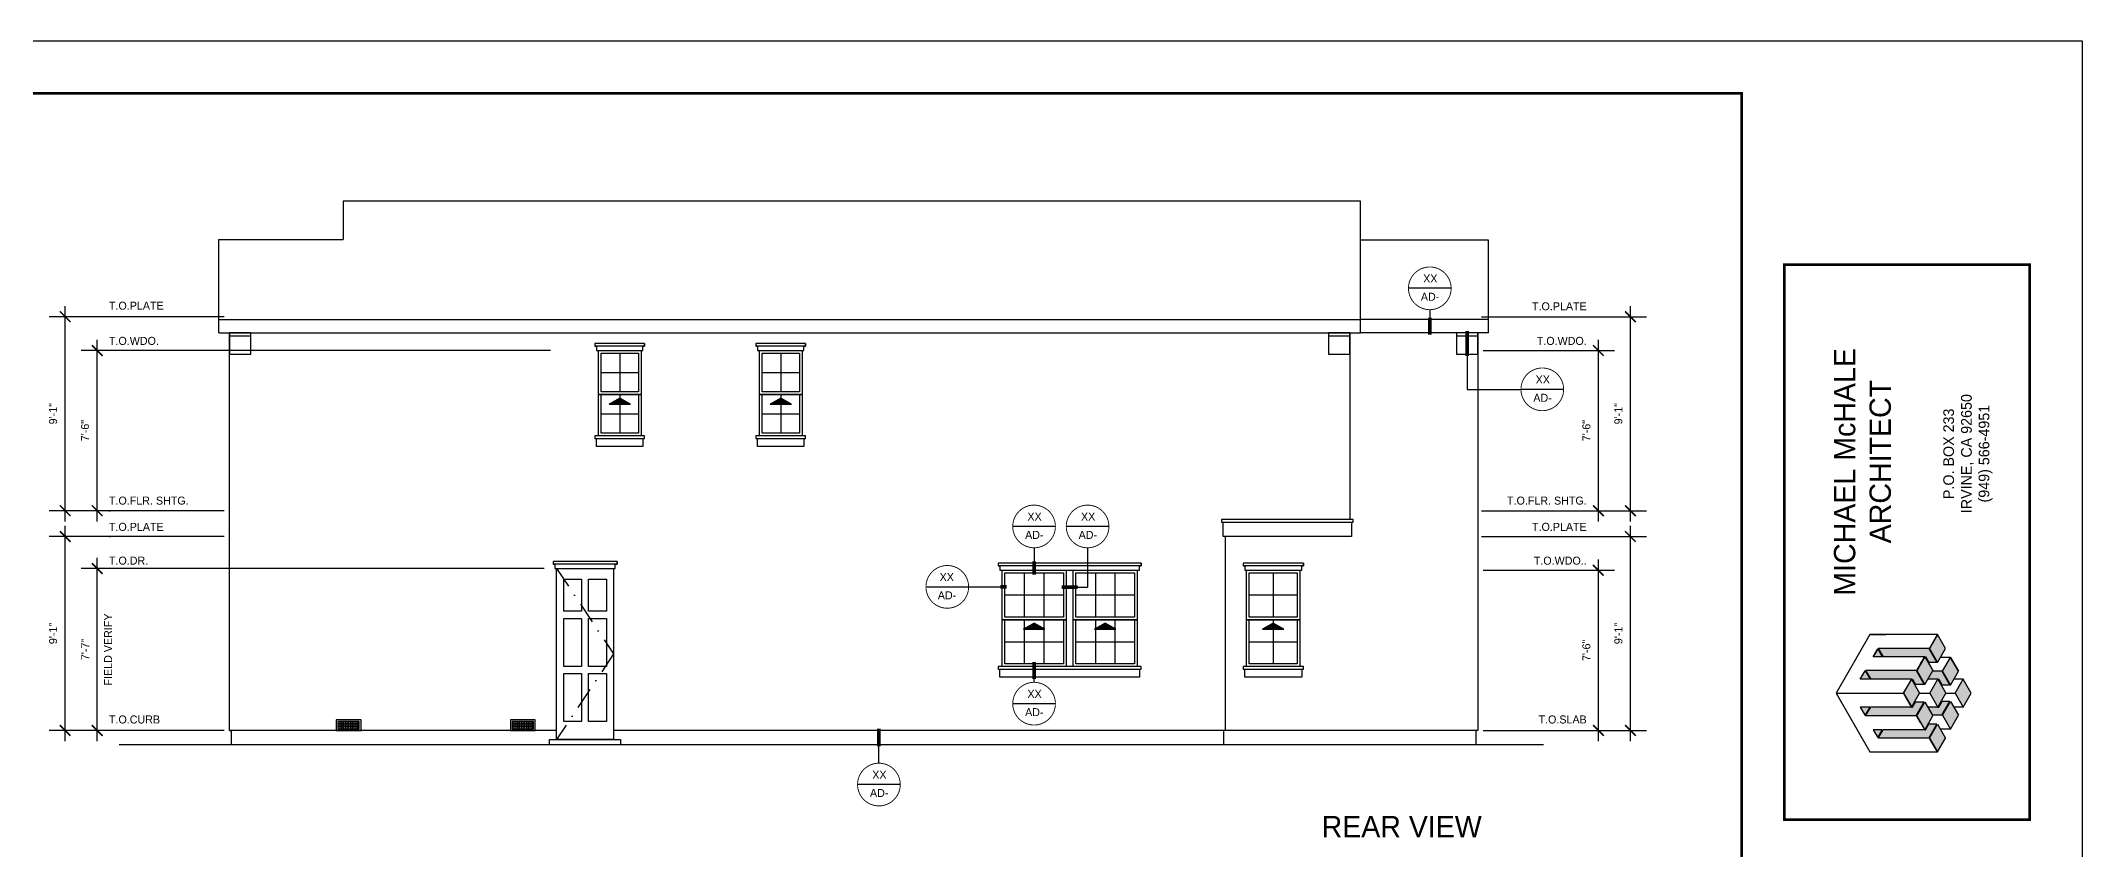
# Model space of a CAD drawing. Extents: x -1728 to 0, y -1152 to 0.
# Drawn here: x -1148 to 0, y -454 to 0 of the extents above; entities that cross this region are included whole.
import ezdxf
from ezdxf.enums import TextEntityAlignment as Align

# ---------------------------------------------------------------- set-up
doc = ezdxf.new("R2010")
doc.units = 0
doc.header["$LTSCALE"] = 48
doc.header["$MEASUREMENT"] = 0
doc.header["$PDMODE"] = 3
doc.header["$PDSIZE"] = -2
doc.linetypes.add('DASHDOT2', pattern=[0.5, 0.25, -0.125, 0, -0.125])
doc.layers.get('0').update_dxf_attribs({"linetype": 'CONTINUOUS'})
doc.layers.get('DEFPOINTS').update_dxf_attribs({"linetype": 'CONTINUOUS'})
doc.layers.add('24X36TB', color=7, linetype='CONTINUOUS', lineweight=30)
for name, color, linetype in [('A-DIMS', 3, 'CONTINUOUS'), ('A-EXT ELEV', 7, 'CONTINUOUS'), ('A-EXT ELEV CORBELS', 3, 'CONTINUOUS'), ('A-EXT ELEV DR-WDO', 240, 'CONTINUOUS'), ('A-EXT ELEV TRIM', 42, 'CONTINUOUS'), ('A-SYM-TEXT', 3, 'CONTINUOUS'), ('A-SYMTEXT', 2, 'CONTINUOUS'), ('A-TEXT', 3, 'CONTINUOUS'), ('TB-text', 3, 'CONTINUOUS'), ('TXT', 7, 'CONTINUOUS')]:
    doc.layers.add(name, color=color, linetype=linetype)
doc.styles.get("Standard").update_dxf_attribs({"font": 'ERASMD.TTF', "height": 4.5})
doc.dimstyles.new('ARCHITECTURE', dxfattribs={"dimscale": 48, "dimtxt": 0.18, "dimasz": 0.125, "dimexe": 0.1875, "dimexo": 0.0625, "dimgap": 0.09375, "dimtad": 1, "dimdec": 4, "dimzin": 3, "dimdsep": 46, "dimlunit": 4, "dimtxsty": 'Standard', "dimblk1": 'ARCHTICK', "dimblk2": 'ARCHTICK', "dimsah": 1, "dimcen": 0.09375, "dimdle": 0.125, "dimclrd": 1, "dimclre": 1, "dimclrt": 3, "dimadec": 0, "dimazin": 0, "dimtfac": 1, "dimtdec": 4, "dimtofl": 0, "dimtmove": 2, "dimatfit": 3, "dimldrblk": 'ARCHTICK', "dimfxl": 1, "dimfrac": 2, "dimtolj": 1, "dimtzin": 0, "dimarcsym": 0})

# ---------------------------------------------------------------- blocks, each defined once
blk = doc.blocks.new('A$C2A811E11')
at = {"layer": 'TB-text'}
h = blk.add_hatch(color=256, dxfattribs=at)
h.paths.add_polyline_path([(-55.9, -198.9), (-56.4, -199.7), (-51.9, -207.5), (-47.4, -199.7), (-51.9, -191.9)])
h.paths.add_polyline_path([(-61.2, -208.2), (-61.4, -208.4), (-63.4, -211.8), (-63.5, -212.1), (-59, -219.9), (-54.5, -212.1), (-59, -204.3)])
h.paths.add_polyline_path([(-66.4, -217), (-70.9, -224.8), (-66.4, -232.6), (-61.9, -224.8)])
h.paths.add_polyline_path([(-59, -229.8), (-63.5, -237.6), (-59, -245.4), (-54.5, -237.6)])
h.paths.add_polyline_path([(-56.4, -250), (-51.9, -257.7), (-47.4, -250), (-51.9, -242.2)])
h.paths.add_polyline_path([(-49, -237.2), (-44.5, -245), (-40, -237.2), (-44.5, -229.4)])
h.paths.add_polyline_path([(-41.9, -224.8), (-37.4, -232.6), (-32.9, -224.8), (-37.4, -217)])
h.paths.add_polyline_path([(-49, -212.5), (-44.5, -220.3), (-40, -212.5), (-44.5, -204.7)])
h.paths.add_polyline_path([(-49.3, -229.4), (-51.2, -232.6), (-51.6, -232.6), (-57.4, -232.6), (-54.7, -237.2), (-49.4, -237.2), (-44.9, -229.4)])
h.paths.add_polyline_path([(-49.4, -212.5), (-54.7, -212.5), (-57.4, -217), (-51.6, -217), (-51.2, -217), (-49.3, -220.3), (-44.9, -220.3)])
h.paths.add_polyline_path([(-85.2, -199.7), (-82.5, -204.3), (-59, -204.3), (-58.6, -204.3), (-56.7, -207.5), (-52.3, -207.5), (-56.8, -199.7)])
h.paths.add_polyline_path([(-88, -204.3), (-82.9, -204.3), (-85.5, -199.9)])
h.paths.add_polyline_path([(-92.3, -212.1), (-89.4, -217), (-66.4, -217), (-66, -217), (-64.3, -219.9), (-59.4, -219.9), (-63.9, -212.1)])
h.paths.add_polyline_path([(-92.6, -212.2), (-95.4, -217), (-89.8, -217)])
h.paths.add_polyline_path([(-89.4, -232.6), (-92.3, -237.6), (-63.9, -237.6), (-59.4, -229.8), (-64.3, -229.8), (-66, -232.6), (-66.4, -232.6)])
h.paths.add_polyline_path([(-95.4, -232.6), (-92.6, -237.4), (-89.8, -232.6)])
h.paths.add_polyline_path([(-82.5, -245.4), (-85.2, -250), (-56.8, -250), (-52.3, -242.2), (-56.7, -242.2), (-58.6, -245.4), (-59, -245.4)])
h.paths.add_polyline_path([(-88, -245.4), (-85.5, -249.8), (-82.9, -245.4)])
blk.add_hatch(color=256, dxfattribs=at).paths.add_polyline_path([(-56.1, -224.8), (-51.6, -232.6), (-47.1, -224.8), (-51.6, -217)])
for p, q in [((-89.9, -191.9), (-108.9, -224.8)), ((-51.9, -191.9), (-89.9, -191.9)), ((-89.9, -191.9), (-80.9, -191.9)), ((-89.9, -191.9), (-80.9, -191.9)), ((-51.9, -191.9), (-56.4, -199.7)), ((-51.9, -191.9), (-56.4, -199.7)), ((-51.9, -191.9), (-56.4, -199.7)), ((-51.9, -191.9), (-56.4, -199.7)), ((-51.9, -191.9), (-56.4, -199.7)), ((-51.9, -191.9), (-56.4, -199.7)), ((-56.4, -199.7), (-51.9, -191.9)), ((-56.4, -199.7), (-51.9, -191.9)), ((-51.9, -191.9), (-56.4, -199.7)), ((-51.9, -191.9), (-56.4, -199.7)), ((-51.9, -191.9), (-56.4, -199.7)), ((-51.9, -191.9), (-56.4, -199.7)), ((-51.9, -191.9), (-55.9, -198.9)), ((-51.9, -191.9), (-55.9, -198.9)), ((-51.9, -191.9), (-55.9, -198.9)), ((-51.9, -191.9), (-55.9, -198.9)), ((-51.9, -191.9), (-55.9, -198.9)), ((-51.9, -191.9), (-55.9, -198.9)), ((-47.4, -199.7), (-51.9, -191.9)), ((-47.4, -199.7), (-51.9, -191.9)), ((-85.5, -199.9), (-88, -204.3)), ((-88, -204.3), (-85.5, -199.9)), ((-82.9, -204.3), (-88, -204.3)), ((-82.9, -204.3), (-88, -204.3)), ((-85.5, -199.9), (-82.9, -204.3)), ((-85.5, -199.9), (-85.5, -199.9)), ((-56.8, -199.7), (-85.2, -199.7)), ((-56.8, -199.7), (-85.2, -199.7)), ((-85.2, -199.7), (-82.5, -204.3)), ((-59, -204.3), (-82.5, -204.3)), ((-59, -204.3), (-82.5, -204.3)), ((-63.5, -212.1), (-59, -204.3)), ((-59, -204.3), (-63.5, -212.1)), ((-59, -204.3), (-63.5, -212.1)), ((-59, -204.3), (-63.5, -212.1)), ((-59, -204.3), (-63.5, -212.1)), ((-59, -204.3), (-63.5, -212.1)), ((-59, -204.3), (-63.5, -212.1)), ((-63.5, -212.1), (-59, -204.3)), ((-62.4, -210.1), (-60.1, -206.2)), ((-62.4, -210.1), (-60.1, -206.2)), ((-62.4, -210.1), (-60.1, -206.2)), ((-62.4, -210.1), (-60.1, -206.2)), ((-61.4, -208.4), (-59.4, -204.9)), ((-61.4, -208.4), (-59.4, -204.9)), ((-61.4, -208.4), (-59.4, -204.9)), ((-61.4, -208.4), (-59.4, -204.9)), ((-61.4, -208.4), (-59.4, -204.9)), ((-61.4, -208.4), (-59.4, -204.9)), ((-61.2, -208.2), (-59, -204.3)), ((-61.2, -208.2), (-59, -204.3)), ((-61.2, -208.2), (-59, -204.3)), ((-61.2, -208.2), (-59, -204.3)), ((-59, -204.3), (-54.5, -212.1)), ((-59, -204.3), (-54.5, -212.1)), ((-59, -204.3), (-58.6, -204.3)), ((-58.6, -204.3), (-56.7, -207.5)), ((-56.8, -199.7), (-52.3, -207.5)), ((-56.4, -199.7), (-51.9, -207.5)), ((-56.4, -199.7), (-51.9, -207.5)), ((-51.9, -207.5), (-47.4, -199.7)), ((-51.9, -207.5), (-47.4, -199.7)), ((-44.5, -204.7), (-50.2, -204.7)), ((-44.5, -204.7), (-50.2, -204.7)), ((-49, -212.5), (-44.5, -204.7)), ((-49, -212.5), (-44.5, -204.7)), ((-40, -212.5), (-44.5, -204.7)), ((-44.5, -204.7), (-40, -212.5)), ((-40, -212.5), (-44.5, -204.7)), ((-95.4, -217), (-92.6, -212.2)), ((-89.8, -217), (-95.4, -217)), ((-89.8, -217), (-95.4, -217)), ((-92.6, -212.2), (-89.8, -217)), ((-92.3, -212.1), (-89.4, -217)), ((-63.9, -212.1), (-92.3, -212.1)), ((-63.9, -212.1), (-92.3, -212.1)), ((-66.4, -217), (-89.4, -217)), ((-66.4, -217), (-89.4, -217)), ((-70.9, -224.8), (-66.4, -217)), ((-70.9, -224.8), (-66.4, -217)), ((-66.4, -217), (-70.9, -224.8)), ((-66.4, -217), (-70.9, -224.8)), ((-66.4, -217), (-70.9, -224.8)), ((-66.4, -217), (-70.9, -224.8)), ((-66.4, -217), (-70.9, -224.8)), ((-66.4, -217), (-70.9, -224.8)), ((-70.9, -224.8), (-66.4, -217)), ((-70.9, -224.8), (-66.4, -217)), ((-70.9, -224.8), (-66.9, -217.9)), ((-70.9, -224.8), (-66.9, -217.9)), ((-70.9, -224.8), (-66.9, -217.9)), ((-70.9, -224.8), (-66.9, -217.9)), ((-70.9, -224.8), (-66.9, -217.9)), ((-70.9, -224.8), (-66.9, -217.9)), ((-70.9, -224.8), (-66.9, -217.9)), ((-70.9, -224.8), (-66.9, -217.9)), ((-66.4, -217), (-61.9, -224.8)), ((-66.4, -217), (-61.9, -224.8)), ((-66.4, -217), (-66, -217)), ((-66, -217), (-64.3, -219.9)), ((-63.9, -212.1), (-59.4, -219.9)), ((-61.2, -208.2), (-63.5, -212.1)), ((-61.2, -208.2), (-63.5, -212.1)), ((-61.2, -208.2), (-63.5, -212.1)), ((-61.2, -208.2), (-63.5, -212.1)), ((-63.5, -212.1), (-59, -219.9)), ((-63.5, -212.1), (-59, -219.9)), ((-61.4, -208.4), (-63.4, -211.8)), ((-61.4, -208.4), (-63.4, -211.8)), ((-61.4, -208.4), (-63.4, -211.8)), ((-61.4, -208.4), (-63.4, -211.8)), ((-61.4, -208.4), (-63.4, -211.8)), ((-61.4, -208.4), (-63.4, -211.8)), ((-59, -219.9), (-54.5, -212.1)), ((-59, -219.9), (-54.5, -212.1)), ((-51.6, -217), (-57.4, -217)), ((-51.6, -217), (-57.4, -217)), ((-52.3, -207.5), (-56.7, -207.5)), ((-52.3, -207.5), (-56.7, -207.5)), ((-56.1, -224.8), (-51.6, -217)), ((-56.1, -224.8), (-51.6, -217)), ((-49.4, -212.5), (-54.7, -212.5)), ((-49.4, -212.5), (-54.7, -212.5)), ((-51.6, -217), (-47.1, -224.8)), ((-51.6, -217), (-47.1, -224.8)), ((-51.6, -217), (-51.2, -217)), ((-51.2, -217), (-49.3, -220.3)), ((-49.4, -212.5), (-44.9, -220.3)), ((-49, -212.5), (-44.5, -220.3)), ((-49, -212.5), (-44.5, -220.3)), ((-44.5, -220.3), (-40, -212.5)), ((-44.5, -220.3), (-40, -212.5)), ((-37.4, -217), (-42.6, -217)), ((-37.4, -217), (-42.6, -217)), ((-41.9, -224.8), (-37.4, -217)), ((-41.9, -224.8), (-37.4, -217)), ((-32.9, -224.8), (-37.4, -217)), ((-32.9, -224.8), (-37.4, -217)), ((-108.9, -224.8), (-70.9, -224.8)), ((-108.9, -224.8), (-70.9, -224.8)), ((-108.9, -224.8), (-70.9, -224.8)), ((-108.9, -224.8), (-70.9, -224.8)), ((-108.9, -224.8), (-70.9, -224.8)), ((-108.9, -224.8), (-70.9, -224.8)), ((-108.9, -224.8), (-70.9, -224.8)), ((-108.9, -224.8), (-70.9, -224.8)), ((-108.9, -224.8), (-89.9, -257.7)), ((-108.9, -224.8), (-99.9, -224.8)), ((-108.9, -224.8), (-99.9, -224.8)), ((-70.9, -224.8), (-66.9, -231.8)), ((-70.9, -224.8), (-66.4, -232.6)), ((-70.9, -224.8), (-66.9, -231.8)), ((-70.9, -224.8), (-66.9, -231.8)), ((-70.9, -224.8), (-66.4, -232.6)), ((-70.9, -224.8), (-66.9, -231.8)), ((-66.4, -232.6), (-70.9, -224.8)), ((-66.4, -232.6), (-70.9, -224.8)), ((-66.4, -232.6), (-61.9, -224.8)), ((-59.4, -219.9), (-64.3, -219.9)), ((-59.4, -219.9), (-64.3, -219.9)), ((-61.9, -224.8), (-56.1, -224.8)), ((-61.9, -224.8), (-56.1, -224.8)), ((-56.1, -224.8), (-51.6, -232.6)), ((-51.6, -232.6), (-47.1, -224.8)), ((-51.2, -232.6), (-49.3, -229.4)), ((-49.4, -237.2), (-44.9, -229.4)), ((-44.9, -220.3), (-49.3, -220.3)), ((-44.9, -220.3), (-49.3, -220.3)), ((-44.9, -229.4), (-49.3, -229.4)), ((-44.9, -229.4), (-49.3, -229.4)), ((-49, -237.2), (-44.5, -229.4)), ((-47.1, -224.8), (-41.9, -224.8)), ((-47.1, -224.8), (-41.9, -224.8)), ((-44.5, -229.4), (-40, -237.2)), ((-41.9, -224.8), (-37.4, -232.6)), ((-37.4, -232.6), (-32.9, -224.8)), ((-95.4, -232.6), (-92.6, -237.4)), ((-89.8, -232.6), (-95.4, -232.6)), ((-92.6, -237.4), (-89.8, -232.6)), ((-92.3, -237.6), (-89.4, -232.6)), ((-63.9, -237.6), (-92.3, -237.6)), ((-66.4, -232.6), (-89.4, -232.6)), ((-66.4, -232.6), (-66, -232.6)), ((-66, -232.6), (-64.3, -229.8)), ((-59.4, -229.8), (-64.3, -229.8)), ((-59.4, -229.8), (-64.3, -229.8)), ((-63.9, -237.6), (-59.4, -229.8)), ((-63.5, -237.6), (-59, -229.8)), ((-63.5, -237.6), (-59, -245.4)), ((-59, -245.4), (-63.5, -237.6)), ((-59, -245.4), (-63.5, -237.6)), ((-61.2, -241.5), (-63.5, -237.6)), ((-61.2, -241.5), (-63.5, -237.6)), ((-61.4, -241.3), (-63.4, -237.8)), ((-61.4, -241.3), (-63.4, -237.8)), ((-62.4, -239.6), (-60.1, -243.5)), ((-62.4, -239.6), (-60.1, -243.5)), ((-59, -229.8), (-54.5, -237.6)), ((-59, -245.4), (-54.5, -237.6)), ((-51.6, -232.6), (-57.4, -232.6)), ((-49.4, -237.2), (-54.7, -237.2)), ((-51.6, -232.6), (-51.2, -232.6)), ((-49, -237.2), (-44.5, -245)), ((-44.5, -245), (-40, -237.2)), ((-37.4, -232.6), (-42.6, -232.6)), ((-82.9, -245.4), (-88, -245.4)), ((-88, -245.4), (-85.5, -249.8)), ((-85.5, -249.8), (-82.9, -245.4)), ((-85.5, -249.8), (-85.5, -249.8)), ((-85.2, -250), (-82.5, -245.4)), ((-56.8, -250), (-85.2, -250)), ((-59, -245.4), (-82.5, -245.4)), ((-61.4, -241.3), (-59.4, -244.8)), ((-61.4, -241.3), (-59.4, -244.8)), ((-61.2, -241.5), (-59, -245.4)), ((-61.2, -241.5), (-59, -245.4)), ((-59, -245.4), (-58.6, -245.4)), ((-58.6, -245.4), (-56.7, -242.2)), ((-56.8, -250), (-52.3, -242.2)), ((-52.3, -242.2), (-56.7, -242.2)), ((-56.4, -250), (-51.9, -242.2)), ((-51.9, -257.7), (-56.4, -250)), ((-51.9, -257.7), (-56.4, -250)), ((-51.9, -257.7), (-56.4, -250)), ((-51.9, -257.7), (-56.4, -250)), ((-56.4, -250), (-51.9, -257.7)), ((-51.9, -257.7), (-55.9, -250.8)), ((-51.9, -257.7), (-55.9, -250.8)), ((-51.9, -242.2), (-47.4, -250)), ((-51.9, -257.7), (-47.4, -250)), ((-44.5, -245), (-50.2, -245)), ((-89.9, -257.7), (-51.9, -257.7)), ((-89.9, -257.7), (-80.9, -257.7))]:
    blk.add_line(p, q, dxfattribs=at)
for s, p in [('MICHAEL McHALE ', (-98.1, -170)), ('ARCHITECT', (-78.1, -140.6))]:
    blk.add_text(s, height=12, rotation=90, dxfattribs=at).set_placement(p)
for s, p in [('IRVINE, CA 92650', (-32.6, -90.2)), ('P.O. BOX 233', (-42.6, -90.3)), ('(949) 566-4951', (-22.7, -90.2))]:
    blk.add_text(s, height=6, rotation=90, dxfattribs=at).set_placement(p, align=Align.CENTER)
blk = doc.blocks.new('A$C06A91398')
at = {"layer": '24X36TB'}
blk.add_lwpolyline([(-1115.9, 1085.1), (612.1, 1085.1), (612.1, -66.9), (-1115.9, -66.9)], close=True, dxfattribs=at)
at = {"layer": '24X36TB', "const_width": 1.5}
for points in [[(420.6, -37.4), (420.6, 1055.6), (-1055.9, 1055.6), (-1055.9, -37.4)], [(444.6, 647.5), (444.6, 959.3), (582.6, 959.3), (582.6, 647.5)]]:
    blk.add_lwpolyline(points, close=True, dxfattribs=at)
blk = doc.blocks.new('A$C40F502B1')
at = {"layer": 'TXT'}
for p, q in [((0, 6), (-14, 6)), ((-14, 6), (-14, 0)), ((-14, 0), (0, 0)), ((-13, 5), (-13, 1)), ((-1, 5), (-13, 5)), ((-1, 4), (-13, 4)), ((-1, 3), (-13, 3)), ((-1, 2), (-13, 2)), ((-13, 1), (-1, 1)), ((-12, 5), (-12, 1)), ((-11, 5), (-11, 1)), ((-10, 5), (-10, 1)), ((-9, 5), (-9, 1)), ((-8, 5), (-8, 1)), ((-7, 5), (-7, 1)), ((-6, 5), (-6, 1)), ((-5, 5), (-5, 1)), ((-4, 5), (-4, 1)), ((-3, 5), (-3, 1)), ((-2, 5), (-2, 1)), ((-1, 1), (-1, 5)), ((0, 0), (0, 6))]:
    blk.add_line(p, q, dxfattribs=at)
blk = doc.blocks.new('A$C31BB2E8A')
at = {"layer": 'A-EXT ELEV DR-WDO'}
for points in [[(-32, 96), (0, 96), (0, 0), (-32, 0)], [(-28, 90), (-18, 90), (-18, 72), (-28, 72)], [(-14, 90), (-4, 90), (-4, 72), (-14, 72)], [(-28, 68), (-18, 68), (-18, 41), (-28, 41)], [(-14, 68), (-4, 68), (-4, 41), (-14, 41)], [(-28, 37), (-18, 37), (-18, 10), (-28, 10)], [(-14, 37), (-4, 37), (-4, 10), (-14, 10)]]:
    blk.add_lwpolyline(points, close=True, dxfattribs=at)
blk = doc.blocks.new('window_direction')
at = {"layer": 'A-SYMTEXT'}
blk.add_hatch(color=256, dxfattribs=at).paths.add_polyline_path([(6, 0), (0, 3.3), (-6, 0)])
at = {"layer": 'A-SYMTEXT', "color": 7}
blk.add_line((-6, 0), (0, 3.3), dxfattribs=at)
at = {"layer": 'A-SYMTEXT'}
blk.add_lwpolyline([(0, 3.3), (-6, 0), (6, 0)], close=True, dxfattribs=at)
blk = doc.blocks.new('_ARCHTICK')
at = {"color": 0, "linetype": 'ByBlock', "const_width": 0.15}
blk.add_lwpolyline([(-0.5, -0.5), (0.5, 0.5)], dxfattribs=at)
blk = doc.blocks.new('*D52')
at = {"layer": 'A-DIMS', "color": 1, "lineweight": -2}
for p, q in [((-254.1, -393.5), (-254.1, -272.5)), ((-337.8, -278.5), (-245.1, -278.5)), ((-336.9, -387.5), (-245.1, -387.5))]:
    blk.add_line(p, q, dxfattribs=at)
at = {"layer": 'DEFPOINTS', "color": 0}
for p in [(-340.8, -278.5), (-254.1, -278.5), (-339.9, -387.5)]:
    blk.add_point(p, dxfattribs=at)
at = {"layer": 'A-DIMS', "color": 1, "lineweight": -2, "xscale": 6, "yscale": 6, "zscale": 6}
for p, rotation in [((-254.1, -278.5), 90), ((-254.1, -387.5), 270)]:
    blk.add_blockref('_ARCHTICK', p, dxfattribs=dict(at, rotation=rotation))
at = {"layer": 'A-DIMS', "color": 3, "insert": (-260.8, -333), "char_height": 4.5, "attachment_point": 5, "rotation": 90}
blk.add_mtext('\\A1;9\'-1"', dxfattribs=at)
blk = doc.blocks.new('*D53')
at = {"layer": 'A-DIMS', "color": 1, "lineweight": -2}
for p, q in [((-254.1, -270), (-254.1, -149)), ((-337.8, -155), (-245.1, -155)), ((-337.8, -264), (-245.1, -264))]:
    blk.add_line(p, q, dxfattribs=at)
at = {"layer": 'DEFPOINTS', "color": 0}
for p in [(-340.8, -155), (-254.1, -155), (-340.8, -264)]:
    blk.add_point(p, dxfattribs=at)
at = {"layer": 'A-DIMS', "color": 1, "lineweight": -2, "xscale": 6, "yscale": 6, "zscale": 6}
for p, rotation in [((-254.1, -155), 90), ((-254.1, -264), 270)]:
    blk.add_blockref('_ARCHTICK', p, dxfattribs=dict(at, rotation=rotation))
at = {"layer": 'A-DIMS', "color": 3, "insert": (-260.8, -209.5), "char_height": 4.5, "attachment_point": 5, "rotation": 90}
blk.add_mtext('\\A1;9\'-1"', dxfattribs=at)
blk = doc.blocks.new('*D54')
at = {"layer": 'A-DIMS', "color": 1, "lineweight": -2}
for p, q in [((-336.9, -297.5), (-263.1, -297.5)), ((-272.1, -393.5), (-272.1, -291.5)), ((-336.9, -387.5), (-263.1, -387.5))]:
    blk.add_line(p, q, dxfattribs=at)
at = {"layer": 'DEFPOINTS', "color": 0}
for p in [(-339.9, -297.5), (-272.1, -297.5), (-339.9, -387.5)]:
    blk.add_point(p, dxfattribs=at)
at = {"layer": 'A-DIMS', "color": 1, "lineweight": -2, "xscale": 6, "yscale": 6, "zscale": 6}
for p, rotation in [((-272.1, -297.5), 90), ((-272.1, -387.5), 270)]:
    blk.add_blockref('_ARCHTICK', p, dxfattribs=dict(at, rotation=rotation))
at = {"layer": 'A-DIMS', "color": 3, "insert": (-278.8, -342.5), "char_height": 4.5, "attachment_point": 5, "rotation": 90}
blk.add_mtext('\\A1;7\'-6"', dxfattribs=at)
blk = doc.blocks.new('*D55')
at = {"layer": 'A-DIMS', "color": 1, "lineweight": -2}
for p, q in [((-272.1, -270), (-272.1, -168)), ((-336.9, -174), (-263.1, -174)), ((-336.9, -264), (-263.1, -264))]:
    blk.add_line(p, q, dxfattribs=at)
at = {"layer": 'DEFPOINTS', "color": 0}
for p in [(-339.9, -174), (-272.1, -174), (-339.9, -264)]:
    blk.add_point(p, dxfattribs=at)
at = {"layer": 'A-DIMS', "color": 1, "lineweight": -2, "xscale": 6, "yscale": 6, "zscale": 6}
for p, rotation in [((-272.1, -174), 90), ((-272.1, -264), 270)]:
    blk.add_blockref('_ARCHTICK', p, dxfattribs=dict(at, rotation=rotation))
at = {"layer": 'A-DIMS', "color": 3, "insert": (-278.8, -219), "char_height": 4.5, "attachment_point": 5, "rotation": 90}
blk.add_mtext('\\A1;7\'-6"', dxfattribs=at)
blk = doc.blocks.new('*D67')
at = {"layer": 'A-DIMS', "color": 1, "lineweight": -2}
for p, q in [((-1134.3, -393.5), (-1134.3, -272.5)), ((-1044.9, -278.5), (-1143.3, -278.5)), ((-1044.9, -387.5), (-1143.3, -387.5))]:
    blk.add_line(p, q, dxfattribs=at)
at = {"layer": 'DEFPOINTS', "color": 0}
for p in [(-1134.3, -278.5), (-1041.9, -278.5), (-1041.9, -387.5)]:
    blk.add_point(p, dxfattribs=at)
at = {"layer": 'A-DIMS', "color": 1, "lineweight": -2, "xscale": 6, "yscale": 6, "zscale": 6}
for p, rotation in [((-1134.3, -278.5), 90), ((-1134.3, -387.5), 270)]:
    blk.add_blockref('_ARCHTICK', p, dxfattribs=dict(at, rotation=rotation))
at = {"layer": 'A-DIMS', "color": 3, "insert": (-1141.1, -333), "char_height": 4.5, "attachment_point": 5, "rotation": 90}
blk.add_mtext('\\A1;9\'-1"', dxfattribs=at)
blk = doc.blocks.new('*D68')
at = {"layer": 'A-DIMS', "color": 1, "lineweight": -2}
for p, q in [((-1134.3, -270), (-1134.3, -149)), ((-1044.9, -155), (-1143.3, -155)), ((-1044.9, -264), (-1143.3, -264))]:
    blk.add_line(p, q, dxfattribs=at)
at = {"layer": 'DEFPOINTS', "color": 0}
for p in [(-1134.3, -155), (-1041.9, -155), (-1041.9, -264)]:
    blk.add_point(p, dxfattribs=at)
at = {"layer": 'A-DIMS', "color": 1, "lineweight": -2, "xscale": 6, "yscale": 6, "zscale": 6}
for p, rotation in [((-1134.3, -155), 90), ((-1134.3, -264), 270)]:
    blk.add_blockref('_ARCHTICK', p, dxfattribs=dict(at, rotation=rotation))
at = {"layer": 'A-DIMS', "color": 3, "insert": (-1141.1, -209.5), "char_height": 4.5, "attachment_point": 5, "rotation": 90}
blk.add_mtext('\\A1;9\'-1"', dxfattribs=at)
blk = doc.blocks.new('*D69')
at = {"layer": 'A-DIMS', "color": 1, "lineweight": -2}
for p, q in [((-864.9, -296.5), (-1125.3, -296.5)), ((-1116.3, -393.5), (-1116.3, -290.5)), ((-1044.9, -387.5), (-1125.3, -387.5))]:
    blk.add_line(p, q, dxfattribs=at)
at = {"layer": 'DEFPOINTS', "color": 0}
for p in [(-1116.3, -296.5), (-861.9, -296.5), (-1041.9, -387.5)]:
    blk.add_point(p, dxfattribs=at)
at = {"layer": 'A-DIMS', "color": 1, "lineweight": -2, "xscale": 6, "yscale": 6, "zscale": 6}
for p, rotation in [((-1116.3, -296.5), 90), ((-1116.3, -387.5), 270)]:
    blk.add_blockref('_ARCHTICK', p, dxfattribs=dict(at, rotation=rotation))
at = {"layer": 'A-DIMS', "color": 3, "insert": (-1123, -342), "char_height": 4.5, "attachment_point": 5, "rotation": 90}
blk.add_mtext('\\A1;7\'-7"', dxfattribs=at)
blk = doc.blocks.new('*D70')
at = {"layer": 'A-DIMS', "color": 1, "lineweight": -2}
for p, q in [((-1116.3, -270), (-1116.3, -168)), ((-861.4, -174), (-1125.3, -174)), ((-1044.9, -264), (-1125.3, -264))]:
    blk.add_line(p, q, dxfattribs=at)
at = {"layer": 'DEFPOINTS', "color": 0}
for p in [(-1116.3, -174), (-858.4, -174), (-1041.9, -264)]:
    blk.add_point(p, dxfattribs=at)
at = {"layer": 'A-DIMS', "color": 1, "lineweight": -2, "xscale": 6, "yscale": 6, "zscale": 6}
for p, rotation in [((-1116.3, -174), 90), ((-1116.3, -264), 270)]:
    blk.add_blockref('_ARCHTICK', p, dxfattribs=dict(at, rotation=rotation))
at = {"layer": 'A-DIMS', "color": 3, "insert": (-1123.1, -219), "char_height": 4.5, "attachment_point": 5, "rotation": 90}
blk.add_mtext('\\A1;7\'-6"', dxfattribs=at)

msp = doc.modelspace()

# ---------------------------------------------------------------- linework, layer by layer
at = {"layer": 'A-EXT ELEV'}
for p, q in [((-405.92126, -90.15286), (-977.92126, -90.15286)), ((-977.92126, -90.15286), (-977.92126, -111.65286)), ((-405.92126, -156.52786), (-405.92126, -90.15286)), ((-1047.92126, -156.52786), (-1047.92126, -111.65286)), ((-1047.92126, -111.65286), (-977.92126, -111.65286)), ((-333.92126, -111.90286), (-405.92126, -111.90286)), ((-333.92126, -164.02786), (-333.92126, -111.90286)), ((-1047.92126, -156.52786), (-405.92126, -156.52786)), ((-1047.92126, -164.02786), (-1047.92126, -156.52786)), ((-405.92126, -164.02786), (-405.92126, -156.52786)), ((-333.92126, -156.52786), (-405.92126, -156.52786)), ((-1047.92126, -164.02786), (-405.92126, -164.02786)), ((-1041.92126, -387.5), (-1041.92126, -164.52786)), ((-411.92126, -164.52786), (-411.92126, -269)), ((-333.92126, -164.02786), (-405.92126, -164.02786)), ((-339.92126, -164.52786), (-339.92126, -387.5)), ((-481.92812, -278.5), (-481.92812, -387.5)), ((-857.92126, -387.5), (-1041.92126, -387.5)), ((-1041.92126, -387.5), (-1040.92126, -387.5)), ((-1040.92126, -387.5), (-1040.92126, -395.5)), ((-339.92126, -387.5), (-825.92126, -387.5)), ((-481.92812, -387.5), (-482.92812, -387.5)), ((-482.92812, -387.5), (-482.92812, -395.5)), ((-339.92126, -387.5), (-340.92126, -387.5)), ((-340.92126, -387.5), (-340.92126, -395.5)), ((-302.87872, -395.5), (-1104.0213, -395.5))]:
    msp.add_line(p, q, dxfattribs=at)
at = {"layer": 'A-EXT ELEV', "linetype": 'DASHDOT2'}
for p, q in [((-1091.45806, -264), (-1127.5651, -264)), ((-1091.45806, -278.5), (-1127.5651, -278.5))]:
    msp.add_line(p, q, dxfattribs=at)
at = {"layer": 'A-EXT ELEV'}
msp.add_lwpolyline([(-861.92126, -395.5), (-861.92126, -392.5), (-821.92126, -392.5), (-821.92126, -395.5)], dxfattribs=at)
at = {"layer": 'A-EXT ELEV CORBELS'}
for points in [[(-1029.92126, -166.02786), (-1029.92126, -164.02786), (-1041.92126, -164.02786), (-1041.92126, -176.02786), (-1029.92126, -176.02786), (-1029.92126, -166.02786), (-1041.92126, -166.02786)], [(-411.92126, -166.02786), (-411.92126, -164.02786), (-423.92126, -164.02786), (-423.92126, -176.02786), (-411.92126, -176.02786), (-411.92126, -166.02786), (-423.92126, -166.02786)], [(-339.92126, -166.02786), (-339.92126, -164.02786), (-351.92126, -164.02786), (-351.92126, -176.02786), (-339.92126, -176.02786), (-339.92126, -166.02786), (-351.92126, -166.02786)]]:
    msp.add_lwpolyline(points, dxfattribs=at)
at = {"layer": 'A-EXT ELEV DR-WDO'}
for p, q in [((-822.42126, -175.5), (-822.42126, -197.25)), ((-731.92126, -175.5), (-731.92126, -197.25)), ((-832.92126, -186.375), (-811.92126, -186.375)), ((-742.42126, -186.375), (-721.42126, -186.375)), ((-810.42126, -198.75), (-834.42126, -198.75)), ((-822.42126, -198.75), (-822.42126, -220.5)), ((-719.92126, -198.75), (-743.92126, -198.75)), ((-731.92126, -198.75), (-731.92126, -220.5)), ((-832.92126, -209.625), (-811.92126, -209.625)), ((-742.42126, -209.625), (-721.42126, -209.625)), ((-594.92812, -299), (-594.92812, -323.75)), ((-583.92812, -299), (-583.92812, -323.75)), ((-554.92812, -299), (-554.92812, -323.75)), ((-543.92812, -299), (-543.92812, -323.75)), ((-454.92812, -299), (-454.92812, -323.75)), ((-605.92812, -311.375), (-572.92812, -311.375)), ((-565.92812, -311.375), (-532.92812, -311.375)), ((-468.42812, -311.375), (-441.42812, -311.375)), ((-571.42812, -325.25), (-607.42812, -325.25)), ((-594.92812, -325.25), (-594.92812, -350)), ((-583.92812, -325.25), (-583.92812, -350)), ((-531.42812, -325.25), (-567.42812, -325.25)), ((-554.92812, -325.25), (-554.92812, -350)), ((-543.92812, -325.25), (-543.92812, -350)), ((-439.92812, -325.25), (-469.92812, -325.25)), ((-454.92812, -325.25), (-454.92812, -350)), ((-605.92812, -337.625), (-572.92812, -337.625)), ((-565.92812, -337.625), (-532.92812, -337.625)), ((-468.42812, -337.625), (-441.42812, -337.625))]:
    msp.add_line(p, q, dxfattribs=at)
for points in [[(-834.42126, -174), (-810.42126, -174), (-810.42126, -198.75), (-834.42126, -198.75)], [(-834.42126, -174), (-810.42126, -174), (-810.42126, -222), (-834.42126, -222)], [(-832.92126, -175.5), (-811.92126, -175.5), (-811.92126, -197.25), (-832.92126, -197.25)], [(-743.92126, -174), (-719.92126, -174), (-719.92126, -198.75), (-743.92126, -198.75)], [(-743.92126, -174), (-719.92126, -174), (-719.92126, -222), (-743.92126, -222)], [(-742.42126, -175.5), (-721.42126, -175.5), (-721.42126, -197.25), (-742.42126, -197.25)], [(-834.42126, -198.75), (-810.42126, -198.75), (-810.42126, -222), (-834.42126, -222)], [(-832.92126, -198.75), (-811.92126, -198.75), (-811.92126, -220.5), (-832.92126, -220.5)], [(-743.92126, -198.75), (-719.92126, -198.75), (-719.92126, -222), (-743.92126, -222)], [(-742.42126, -198.75), (-721.42126, -198.75), (-721.42126, -220.5), (-742.42126, -220.5)], [(-607.42812, -297.5), (-571.42812, -297.5), (-571.42812, -325.25), (-607.42812, -325.25)], [(-607.42812, -297.5), (-571.42812, -297.5), (-571.42812, -351.5), (-607.42812, -351.5)], [(-567.42812, -297.5), (-531.42812, -297.5), (-531.42812, -325.25), (-567.42812, -325.25)], [(-567.42812, -297.5), (-531.42812, -297.5), (-531.42812, -351.5), (-567.42812, -351.5)], [(-469.92812, -297.5), (-439.92812, -297.5), (-439.92812, -325.25), (-469.92812, -325.25)], [(-469.92812, -297.5), (-439.92812, -297.5), (-439.92812, -351.5), (-469.92812, -351.5)], [(-605.92812, -299), (-572.92812, -299), (-572.92812, -323.75), (-605.92812, -323.75)], [(-565.92812, -299), (-532.92812, -299), (-532.92812, -323.75), (-565.92812, -323.75)], [(-468.42812, -299), (-441.42812, -299), (-441.42812, -323.75), (-468.42812, -323.75)], [(-607.42812, -325.25), (-571.42812, -325.25), (-571.42812, -351.5), (-607.42812, -351.5)], [(-605.92812, -325.25), (-572.92812, -325.25), (-572.92812, -350), (-605.92812, -350)], [(-567.42812, -325.25), (-531.42812, -325.25), (-531.42812, -351.5), (-567.42812, -351.5)], [(-565.92812, -325.25), (-532.92812, -325.25), (-532.92812, -350), (-565.92812, -350)], [(-469.92812, -325.25), (-439.92812, -325.25), (-439.92812, -351.5), (-469.92812, -351.5)], [(-468.42812, -325.25), (-441.42812, -325.25), (-441.42812, -350), (-468.42812, -350)]]:
    msp.add_lwpolyline(points, close=True, dxfattribs=at)
at = {"layer": 'A-EXT ELEV DR-WDO', "linetype": 'DASHDOT2'}
msp.add_lwpolyline([(-857.92126, -296.5), (-825.92126, -344.5), (-857.92126, -392.5)], dxfattribs=at)
at = {"layer": 'A-EXT ELEV TRIM'}
for points in [[(-808.42126, -170), (-836.42126, -170), (-836.42126, -171.5), (-835.42126, -171.5), (-835.42126, -174), (-809.42126, -174), (-809.42126, -171.5), (-808.42126, -171.5), (-808.42126, -170), (-808.42126, -171.5), (-836.42126, -171.5)], [(-717.92126, -170), (-745.92126, -170), (-745.92126, -171.5), (-744.92126, -171.5), (-744.92126, -174), (-718.92126, -174), (-718.92126, -171.5), (-717.92126, -171.5), (-717.92126, -170), (-717.92126, -171.5), (-745.92126, -171.5)], [(-809.42126, -223.5), (-808.42126, -223.5), (-808.42126, -222), (-836.42126, -222), (-836.42126, -223.5), (-809.42126, -223.5), (-809.42126, -228), (-835.42126, -228), (-835.42126, -223.5)], [(-718.92126, -223.5), (-717.92126, -223.5), (-717.92126, -222), (-745.92126, -222), (-745.92126, -223.5), (-718.92126, -223.5), (-718.92126, -228), (-744.92126, -228), (-744.92126, -223.5)], [(-410.92126, -270.5), (-409.92126, -270.5), (-409.92126, -269), (-483.99771, -269), (-483.99771, -270.5), (-410.92126, -270.5), (-410.92126, -278.5), (-482.99771, -278.5), (-482.99771, -270.5)], [(-823.92126, -292.5), (-859.92126, -292.5), (-859.92126, -294), (-858.92126, -294), (-858.92126, -296.5), (-824.92126, -296.5), (-824.92126, -294), (-823.92126, -294), (-823.92126, -292.5), (-823.92126, -294), (-859.92126, -294)], [(-529.19731, -293.5), (-609.65892, -293.5), (-609.65892, -295), (-608.65892, -295), (-608.65892, -297.5), (-530.19731, -297.5), (-530.19731, -295), (-529.19731, -295), (-529.19731, -293.5), (-529.19731, -295), (-609.65892, -295)], [(-437.92812, -293.5), (-471.92812, -293.5), (-471.92812, -295), (-470.92812, -295), (-470.92812, -297.5), (-438.92812, -297.5), (-438.92812, -295), (-437.92812, -295), (-437.92812, -293.5), (-437.92812, -295), (-471.92812, -295)], [(-530.19731, -353), (-529.19731, -353), (-529.19731, -351.5), (-609.65892, -351.5), (-609.65892, -353), (-530.19731, -353), (-530.19731, -357.5), (-608.65892, -357.5), (-608.65892, -353)], [(-438.92812, -353), (-437.92812, -353), (-437.92812, -351.5), (-471.92812, -351.5), (-471.92812, -353), (-438.92812, -353), (-438.92812, -357.5), (-470.92812, -357.5), (-470.92812, -353)]]:
    msp.add_lwpolyline(points, dxfattribs=at)
at = {"layer": 'A-SYMTEXT'}
for p, q in [((-354.88842, -139.05316), (-378.88054, -139.05316)), ((-366.88054, -151.05316), (-366.88054, -156.52786)), ((-345.92126, -177.02786), (-345.92126, -195.81529)), ((-345.92126, -195.81529), (-315.61103, -195.81529)), ((-291.61891, -195.81529), (-315.61103, -195.81529)), ((-577.436, -272.85943), (-601.42812, -272.85943)), ((-547.3343, -272.85943), (-571.32642, -272.85943)), ((-589.42812, -284.85943), (-589.42812, -292.88063)), ((-559.32642, -284.85943), (-559.32642, -307.01994)), ((-650.22325, -306.81119), (-626.23113, -306.81119)), ((-626.22719, -306.80725), (-608.42812, -306.80725)), ((-564.92812, -307.01994), (-559.32642, -307.01994)), ((-589.42812, -360.45179), (-589.42812, -355.5)), ((-577.436, -372.45179), (-601.42812, -372.45179)), ((-676.69193, -405.89052), (-676.69237, -396.5)), ((-664.6991, -417.89052), (-688.69122, -417.89052))]:
    msp.add_line(p, q, dxfattribs=at)
at = {"layer": 'A-SYMTEXT', "const_width": 0.5}
for points in [[(-378.87872, -139.26258, 229.1816636095), (-378.88054, -139.05316)], [(-315.6092, -196.02472, 229.1816636095), (-315.61103, -195.81529)], [(-601.42629, -273.06885, 229.1816636095), (-601.42812, -272.85943)], [(-571.3246, -273.06885, 229.1816636095), (-571.32642, -272.85943)], [(-626.23296, -307.02062, -229.1816636095), (-626.23113, -306.81119)], [(-601.42629, -372.66121, 229.1816636095), (-601.42812, -372.45179)], [(-688.68939, -418.09995, 229.1816636095), (-688.69122, -417.89052)]]:
    msp.add_lwpolyline(points, format="xyb", dxfattribs=at)
at = {"layer": 'A-SYMTEXT', "const_width": 2}
for points in [[(-366.88054, -155.50892), (-366.88054, -165.00892)], [(-345.92126, -163.02786), (-345.92126, -177.02786)], [(-589.42812, -292.5), (-589.42812, -300)], [(-608.42812, -306.80725), (-604.92812, -306.80725)], [(-573.92812, -307.01994), (-564.92812, -307.01994)], [(-589.42812, -358.5), (-589.42812, -349)], [(-676.69237, -386.5), (-676.69237, -396.5)]]:
    msp.add_lwpolyline(points, dxfattribs=at)

# ---------------------------------------------------------------- block references
at = {"color": 1}
msp.add_blockref('A$C2A811E11', (-29.5, -141.74821), dxfattribs=at)
at = {"layer": 'A-DIMS'}
msp.add_blockref('A$C06A91398', (-612.11644, -1085.14447), dxfattribs=at)
at = {"layer": 'A-EXT ELEV'}
for p in [(-967.92126, -387.5), (-869.92126, -387.5)]:
    msp.add_blockref('A$C40F502B1', p, dxfattribs=at)
at = {"layer": 'A-EXT ELEV DR-WDO'}
msp.add_blockref('A$C31BB2E8A', (-825.92126, -392.5), dxfattribs=at)
at = {"layer": 'A-SYMTEXT'}
for p in [(-822.42126, -204.08438), (-731.92126, -204.08438), (-589.42812, -330.58438), (-549.42812, -330.58438), (-454.92812, -330.58438)]:
    msp.add_blockref('window_direction', p, dxfattribs=at)

# ---------------------------------------------------------------- texts
at = {"layer": 'A-SYM-TEXT', "char_height": 4.5, "width": 10.8292457, "attachment_point": 5}
for s, insert in [('XX', (-366.59842, -133.52065)), ('AD-', (-366.7322, -143.81024)), ('XX', (-303.32891, -190.28279)), ('AD-', (-303.46269, -200.57237)), ('AD-', (-589.27978, -277.61651)), ('XX', (-589.14599, -267.32692)), ('AD-', (-559.17808, -277.61651)), ('XX', (-559.0443, -267.32692)), ('AD-', (-638.37947, -311.56827)), ('XX', (-638.51325, -301.27868)), ('XX', (-589.14599, -366.91928)), ('AD-', (-589.27978, -377.20886)), ('XX', (-676.40909, -412.35801)), ('AD-', (-676.54288, -422.6476))]:
    msp.add_mtext(s, dxfattribs=dict(at, insert=insert))
at = {"layer": 'A-TEXT'}
for s, insert, char_height, width, attachment_point in [('T.O.PLATE', (-1109.69607, -146.57095), 4.5, 31.0252747, 1), ('T.O.PLATE', (-278.63016, -146.91599), 4.5, 31.0252747, 3), ('T.O.WDO.', (-1109.69607, -166.34026), 4.5, 31.0252747, 1), ('T.O.WDO.', (-278.63016, -166.34026), 4.5, 31.0252747, 3), ('T.O.FLR. SHTG.', (-1109.69607, -256.09026), 4.5, 44.2054945, 1), ('T.O.FLR. SHTG.', (-278.63016, -256.09026), 4.5, 44.2054945, 3), ('T.O.PLATE', (-1109.69607, -270.84026), 4.5, 31.0252747, 1), ('T.O.PLATE', (-278.63016, -270.84026), 4.5, 31.0252747, 3), ('T.O.DR.', (-1109.69607, -289.80656), 4.5, 31.0252747, 1), ('T.O.WDO..', (-278.63016, -289.84026), 4.5, 31.0252747, 3), ('T.O.CURB', (-1109.69607, -379.07358), 4.5, 27.2934066, 1), ('T.O.SLAB', (-278.63016, -379.07358), 4.5, 27.2934066, 3), ('REAR VIEW', (-337.66158, -435.5), 12, 99.0451278, 3)]:
    msp.add_mtext(s, dxfattribs=dict(at, insert=insert, char_height=char_height, width=width, attachment_point=attachment_point))
at = {"layer": 'A-TEXT', "insert": (-1112.44249, -362.24145), "char_height": 4.5, "width": 49.0824347, "attachment_point": 1, "rotation": 90}
msp.add_mtext('FIELD VERIFY', dxfattribs=at)

# ---------------------------------------------------------------- dimensions: what is measured, and where the dimension line sits
at = {"layer": 'A-DIMS', "color": 1}
for base, p1, p2, picture, middle in [((-1134.27374, -155), (-1041.92126, -264), (-1041.92126, -155), '*D68', (-1141.06001, -209.5)), ((-254.05249, -155), (-340.79626, -264), (-340.79626, -155), '*D53', (-260.83876, -209.5)), ((-1116.27374, -174), (-1041.92126, -264), (-858.42126, -174), '*D70', (-1123.06001, -219)), ((-272.05249, -174), (-339.92126, -264), (-339.92126, -174), '*D55', (-278.83876, -219)), ((-1134.2737426353, -278.53125), (-1041.921261589, -387.5), (-1041.921261589, -278.53125), '*D67', (-1141.0600063716, -333.015625)), ((-254.052491652, -278.53125), (-339.921261589, -387.5), (-340.796261589, -278.53125), '*D52', (-260.8387553883, -333.015625)), ((-1116.27374, -296.5), (-1041.92126, -387.5), (-861.92126, -296.5), '*D69', (-1123.02374, -342)), ((-272.05249, -297.5), (-339.92126, -387.5), (-339.92126, -297.5), '*D54', (-278.83876, -342.5))]:
    dim = msp.add_linear_dim(base=base, p1=p1, p2=p2, angle=90, dimstyle='ARCHITECTURE', dxfattribs=at)
    dim.commit()
    dim.dimension.update_dxf_attribs({"geometry": picture, "text_midpoint": middle})

doc.saveas('drawing.dxf')
